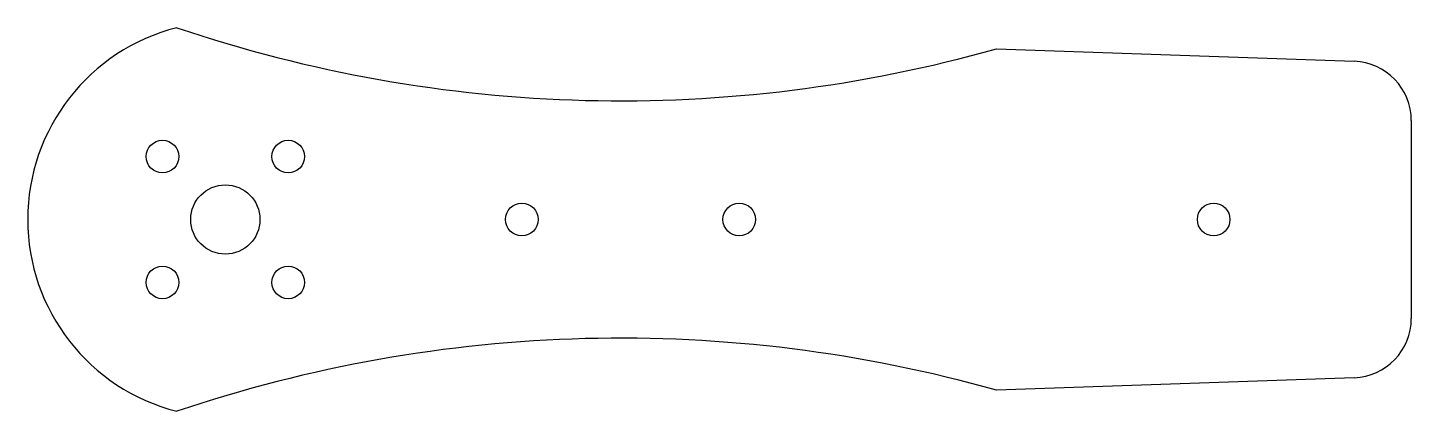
# Model space of a CAD drawing. Header units: millimetres. Extents: x -20 to 120, y -19 to 19.
import ezdxf

# ---------------------------------------------------------------- set-up
doc = ezdxf.new("R2010")
doc.units = ezdxf.units.MM

msp = doc.modelspace()

# ---------------------------------------------------------------- linework, layer by layer
for p, q in [((78.04, 17.27), (114.21, 16)), ((120, 10), (120, -10)), ((114.21, -16), (78.04, -17.27))]:
    msp.add_line(p, q)
for centre, radius in [((-6.36, 6.36), 1.65), ((6.36, 6.36), 1.65), ((0, 0), 3.5), ((30, 0), 1.65), ((52, 0), 1.65), ((100, 0), 1.65), ((-6.36, -6.36), 1.65), ((6.36, -6.36), 1.65)]:
    msp.add_circle(centre, radius)
for centre, radius, start, end in [((0, 0), 20, 104.1573, 255.8427), ((40, 152), 140, 251.2975, 285.7678), ((114, 10), 6, 0, 88), ((114, -10), 6, -88, 0), ((40, -152), 140, 74.2322, 108.7025)]:
    msp.add_arc(centre, radius, start, end)

doc.saveas('drawing.dxf')
